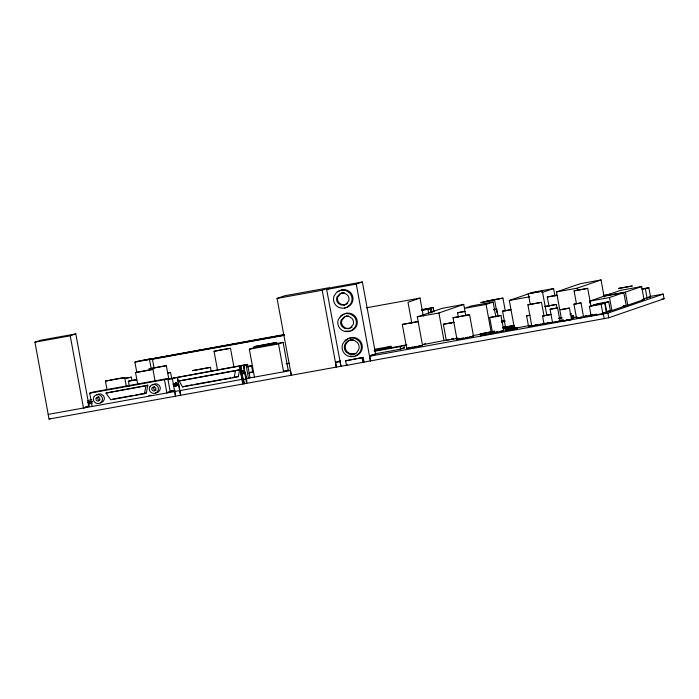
<?xml version="1.0" encoding="UTF-8"?>
<svg xmlns="http://www.w3.org/2000/svg" width="699" height="699" viewBox="0 0 699 699"><rect width="100%" height="100%" fill="white"/><g stroke="black" fill="none" stroke-linecap="round" stroke-linejoin="round"><path stroke-width="1.05" d="M144.422 393.694L145.951 385.831L147.83 385.184L146.301 393.048L144.422 393.694L110.722 399.793L105.977 393.065L147.83 385.184M234.113 377.539L235.484 370.758L239.652 369.745L238.28 376.525L234.113 377.539L182.588 386.87L179.084 380.964L239.652 369.745M174.007 385.07C177.197 382.737 171.954 388.391 175.641 384.153C169.848 381.619 176.157 390.811 175.685 384.066M175.003 385.385C178.621 387.796 177.284 380.466 174.741 383.987M240.57 372.366C239.897 374.192 243.007 374.769 243.121 372.908C243.278 369.893 238.106 373.31 242.352 371.754M241.312 372.707C242.597 371.204 242.169 374.62 241.312 372.707L242.745 372.148M241.697 374.096L244.825 372.619L243.671 365.332L245.821 379.164L243.235 379.627L245.821 379.164M494.577 300.072L480.982 302.527L494.577 300.072L496.937 312.803M340.369 317.04L341.994 315.258M98.515 396.945L97.93 397.775A1.922 1.914 71 0 0 98.279 399.706L99.127 400.282A2.027 2.018 71 0 0 99.634 400.387M154.409 386.774L153.806 387.63A1.983 1.966 71 0 0 154.173 389.614L155.038 390.208A2.088 2.071 71 0 0 156.087 390.295M345.289 340.902L348.539 338.316M337.687 291.806L339.723 290.504M341.042 293.239L337.862 296.734A6.038 5.994 71 0 0 338.989 302.772L341.636 304.563L344.843 304.816L340.701 304.886L338.054 303.095A6.038 5.994 71 0 1 336.927 297.058L340.107 293.563L344.205 292.663M345.446 304.642L348.635 301.147A6.038 5.994 71 0 0 347.508 295.109L344.86 293.318L341.654 293.064L342.589 292.741M347.744 303.445L343.908 305.131M346.774 307.377L350.426 304.292L351.536 302.16A9.026 8.956 71 0 0 349.849 293.134L345.891 290.452L341.095 290.076C344.485 288.87 348.417 290.19 350.784 292.811A9.026 8.956 71 0 1 352.471 301.837C350.112 308.408 340.291 310.548 335.712 305.07A9.026 8.956 71 0 1 334.026 296.044L336.752 292.13L342.029 289.762M342.667 314.821L344.03 313.947M351.073 330.828L354.734 327.744L355.835 325.603A9.026 8.956 71 0 0 354.157 316.586L350.19 313.895L345.402 313.528C348.784 312.322 352.724 313.641 355.083 316.263A9.026 8.956 71 0 1 356.77 325.288C354.419 331.859 344.598 333.991 340.011 328.521A9.026 8.956 71 0 1 338.333 319.495L341.06 315.581L346.337 313.204M345.271 316.49L341.96 320.098A6.256 6.204 71 0 0 343.113 326.346L345.848 328.215L349.168 328.478L344.913 328.539L342.178 326.669A6.256 6.204 71 0 1 341.025 320.422L344.336 316.813L348.548 315.896M349.832 328.294L353.135 324.686A6.256 6.204 71 0 0 351.99 318.438L349.255 316.568L345.935 316.298L346.87 315.983M352.174 327.071L348.233 328.801M349.5 340.326L347.875 341.365L345.69 344.485A7.2 7.139 71 0 0 347.01 351.676L350.164 353.834L353.982 354.14L349.229 354.157L346.075 351.999A7.2 7.139 71 0 1 344.756 344.799C346.014 341.365 349.771 339.548 353.275 339.644M354.891 353.869L356.516 352.838L358.701 349.718A7.2 7.139 71 0 0 357.381 342.519L354.227 340.369L350.409 340.063L351.344 339.74M355.852 355.887L359.67 352.68L360.824 350.461A9.393 9.314 71 0 0 359.103 341.077L354.987 338.264L350.007 337.87C353.519 336.638 357.591 338.028 360.037 340.754A9.393 9.314 71 0 1 361.759 350.147C359.303 356.971 349.098 359.155 344.354 353.449A9.393 9.314 71 0 1 342.632 344.057L345.481 339.985L350.942 337.547M569.458 308.093L560.668 309.709L569.458 308.093L571.546 319.469L567.265 320.343M346.494 365.437L364.004 362.099L363.148 357.451L345.647 360.798L346.494 365.437L347.543 365.079L49.044 419.051L34.95 342.195L40.525 340.273L75.807 333.886L89.061 406.093L83.487 408.015L70.232 335.808L75.807 333.886M277.057 298.421L284.746 295.764L329.893 287.586L322.195 290.242L277.057 298.421L291.3 375.223M340.946 366.241L326.643 289.456L332.759 287.341L362.379 281.985L375.634 354.192L369.701 356.237L370.549 360.885L364.004 362.099M326.643 289.456L356.263 284.091L362.379 281.985M136.821 372.523L134.924 362.161L137.755 361.182L152.338 358.543L154.051 367.866M152.338 358.543L149.499 359.522L151.211 368.854M92.128 406.442L89.699 393.205L93.037 392.06L167.804 378.526L170.233 391.755L166.895 392.908L164.466 379.671L167.804 378.526M344.467 308.119L345.393 307.805M87.558 400.824L91.656 399.409M254.462 377.084L249.342 349.22L253.955 347.63L283.112 342.353L288.224 370.217L283.611 371.807L278.499 343.943L283.112 342.353M49.044 419.051L51.071 418.352M423.306 316L420.012 298.089L407.989 302.239L411.86 323.314M173.972 383.707L175.842 383.069M173.658 383.908L176.218 383.052M173.404 384.179L174.916 383.655M175.073 383.646L176.585 383.131M175.405 383.821L176.917 383.297M174.226 384.572L177.197 383.541M174.068 384.808L175.641 384.153M175.886 384.38L177.397 383.856M174.165 385.341L175.781 384.913L174.269 385.437M174.4 385.498L176.052 385.009M176.017 385.105L177.529 384.581M175.938 385.464L177.45 384.939M175.764 385.796L177.275 385.271M174.47 386.407L177.03 385.551M241.085 365.804L241.889 372.218M246.022 364.913L247.577 364.371L250.006 377.609L248.451 378.142L246.022 364.913L167.087 379.312M174.724 391.554L175.571 396.193L172.295 378.316L247.577 364.371M348.766 331.571L349.701 331.247L345.699 331.046M247.682 367.01L251.579 365.664L252.723 371.938L248.827 373.283M241.251 371.632L243.357 370.907M240.963 371.816L243.698 370.889M240.727 372.069C242.09 370.278 247.14 371.405 242.999 372.244M242.562 371.737L244.344 371.117M242.815 371.964L244.598 371.344M241.426 373.126L242.937 372.724L241.522 373.214M241.636 373.275L243.182 372.812M241.898 373.292L243.313 372.812M243.121 372.908C247.463 368.417 247.35 393.275 245.899 378.64L290.443 370.575L291.125 374.297M243.042 373.24L244.825 372.619M421.514 310.557L430.095 308.652L430.881 312.942M421.646 309.989L433.197 307.586L433.983 311.868M242.894 373.537L244.676 372.925M242.046 374.079L244.152 373.362M446.023 340.151L422.406 344.756L417.294 316.892L442.109 308.329L463.734 304.414L465.822 315.861M241.968 379.382L239.713 366.084L242.824 384.022L242.308 380.247M417.294 316.892L438.92 312.977L463.734 304.414M493.118 302.012L471.484 305.926L464.442 308.355L486.076 304.441L493.118 302.012L495.871 317.014M514.42 328.32L509.309 300.456L533.136 292.234L553.591 288.538L554.962 296.035M336.411 367.062L335.564 362.414L340.299 360.78M353.449 356.647L354.384 356.333L350.225 356.106M541.673 292.645L553.591 288.538M391.335 348.032L391.021 346.328L386.04 348.05L374.489 350.138M345.647 360.798L363.148 357.451M561.393 318.709L556.474 291.92L580.301 283.698L601.026 279.95L604.181 297.092M374.585 351.265L400.247 346.617L404.005 345.323L404.476 347.875L400.71 349.177L375.057 353.816M556.474 291.92L577.208 288.171L601.026 279.95M422.406 344.756L425.385 343.725M480.161 334.043L494.534 331.204L494.84 332.829L493.389 333.327L480.458 335.669L480.161 334.043L494.534 331.204M480.458 335.669L481.908 335.171M502.73 327.691L514.342 325.358L503.097 327.394M505.246 329.814L516.911 327.569L517.085 328.495L516.229 328.792L505.421 330.749L505.246 329.814L516.911 327.569M502.948 328.853L514.56 326.52L503.306 328.556M589.904 303.174L589.537 301.173L603.822 296.236L623.805 292.619L626.199 305.62L611.905 310.557L606.645 311.509M505.421 330.749L517.085 328.495M589.537 301.173L609.519 297.556L623.805 292.619M641.647 286.546L620.494 290.373L604.224 295.992L625.378 292.156L641.647 286.546L644.032 299.548L627.763 305.157L623.534 305.926M589.388 306.468L592.979 305.227L604.74 303.104L606.444 312.392L602.853 313.633L591.092 315.756L589.388 306.468L601.149 304.345L604.74 303.104M642.346 289.421L648.838 287.682L650.542 296.97L643.045 298.892M608.724 301.68L597.435 303.716L593.783 304.982L605.072 302.938L608.724 301.68L610.428 310.968L602.669 312.969M573.477 315.607L571.695 316.219L572.123 318.543L573.905 317.931L573.477 315.607L571.363 315.992M591.092 315.756L593.792 314.83M369.701 356.237L607.885 313.143L663.194 294.096L664.05 298.744L608.733 317.783L370.549 360.885M353.047 354.454L355.826 353.545M457.111 338.491L446.294 340.291L443.358 324.266L453.118 322.3M402.318 324.458L417.932 321.61L402.318 324.458L406.704 348.373L422.318 345.524L418.718 346.049M406.704 348.373L409.238 347.805M453.013 317.757L469.562 314.733L473.529 336.324L464.8 338.08L456.971 339.347L453.013 317.757L469.562 314.733M456.971 339.347L459.715 338.735M458.361 316.97L457.574 312.733L464.433 311.326M217.529 370.243L214.051 351.291L223.269 349.456L230.504 348.312L233.982 367.263M137.624 383.882L135.545 372.55L152.295 369.43L152.941 369.404L155.213 381.759M230.504 348.312L214.051 351.291M106.973 389.448L105.444 381.086L116.244 378.945L124.693 377.556L126.257 385.953M166.353 365.673L148.983 368.862L166.327 365.629L168.835 379.19M152.941 369.404L135.571 372.593M124.719 377.6L105.444 381.086M129.35 386.364L128.398 381.173L131.954 380.405L131.368 377.198L125.829 378.36M171.736 378.841L170.565 372.453L167.542 373.109M210.486 367.377L192.618 370.619L210.46 367.342L211.247 371.527M502.939 298.123L486.504 301.138L502.913 298.089L505.281 310.889M530.209 304.179L528.287 293.729L542.372 291.142L546.81 315.205M542.398 291.177L528.287 293.729M498.134 316.446L496.788 309.133L493.774 309.797M548.977 306.311L547.273 297.005L556.754 295.118M576.404 303.558L574.071 290.854L587.693 288.355L591.013 306.389M587.71 288.39L574.097 290.889M505.595 327.674L502.572 311.186L510.742 309.561M543.997 323.637L545.412 323.471L531.79 325.97L527.894 304.808L541.515 302.309L544.049 316.079M541.533 302.344L527.894 304.808M492.507 332.846L489.693 317.521L500.965 315.45L503.796 330.802L493.677 332.715M500.982 315.476L489.711 317.547M557.059 308.486L556.317 304.458L545.002 306.669M550.078 309.264L557.601 307.901L560.03 321.138L555.81 321.977L552.516 322.519L550.078 309.264L557.601 307.901M533.756 325.419L528.505 326.302L526.592 315.852L529.816 315.197M573.966 304.222L581.009 302.929L583.613 317.093L579.654 317.879L576.57 318.386L573.958 304.205L581.009 302.929M547.824 323.121L552.926 322.283L544.005 323.925L542.538 316.009L551.144 314.41M528.505 326.302L532.717 325.463M531.773 325.944L534.351 325.376M543.988 323.908L546.688 323.34M552.516 322.519L559.244 321.225M572.123 319.19L570.34 319.548M576.57 318.386L578.685 317.923M592.569 314.856L583.193 316.682M182.588 386.87L185.716 386.11M551.188 314.471L542.538 316.009M451.947 338.832L452.917 338.622M535.303 325.114L536.028 324.939L535.251 325.026M563.962 320.806L562.756 321.086L566.12 320.553M447.709 339.932L449.274 339.609M450.104 323.296L451.493 323.017M570.104 314.061L571.354 313.79L570.061 313.973M493.608 332.593L494.639 332.383M131.954 380.405L136.462 379.54M545.246 323.209L542.974 323.681L543.761 323.593M549.082 322.632L547.273 322.982M567.745 319.906L565.753 320.325L567.806 320.011M452.052 339.067L453.599 338.77M410.907 347.473L412.829 347.106M461.497 338.377L463.533 337.993M544.836 306.398L556.317 304.458M501.305 322.195L505.019 321.496M503.21 327.359L505.997 326.835M495.914 332.13L497.347 331.859M535.897 325.079L537.618 324.755M454.167 322.466L443.358 324.266M565.902 320.422L568.182 320.002M556.946 295.415L547.273 297.005M510.899 309.814L502.572 311.186M559.637 318.438L561.114 318.167M584.775 316.14L586.575 315.808M34.95 342.195L70.232 335.808M366.293 307.813L420.012 298.089M284.065 334.576L143.767 360.291L284.31 334.847M421.392 309.718L433.197 307.586M134.924 362.161L150.136 359.33M152.277 358.945L284.213 335.057M421.514 310.207L430.095 308.652M152.277 359.295L284.213 335.415M509.309 300.456L529.763 296.76M249.342 349.22L278.499 343.943M603.814 295.362L610 294.235L603.316 296.035M641.761 288.967L648.838 287.682M89.699 393.205L164.466 379.671M167.559 379.505L173.972 378.342M247.315 366.433L251.579 365.664M105.977 393.065L145.951 385.831M179.084 380.964L235.484 370.758M649.24 296.621L663.194 294.096M646.496 297.704L650.542 296.97M286.109 363.856L289.325 363.279M641.918 299.932L644.032 299.548M375.267 349.185L391.021 346.328M249.534 372.515L252.723 371.938M87.602 402.231L92.128 401.331M88.074 402.414L92.338 401.645M374.07 350.741L406.94 344.895M623.036 306.197L626.199 305.62M661.901 299.128L664.05 298.744M558.667 318.29L561.839 317.713M112.6 399.146L133.666 395.337M135.772 394.952L146.301 393.048M87.908 403.856L92.425 402.956M186.755 385.848L192.12 384.878M194.27 384.494L230.766 377.888M232.916 377.495L238.28 376.525M558.999 318.517L562.179 317.94M88.371 404.039L91.569 403.463M456.054 338.316L457.679 338.028M400.204 348.652L404.476 347.875M472.646 335.66L480.886 334.166M482.948 333.799L485.01 333.423M515.443 328.137L530.786 325.358M571.957 317.905L577.138 316.97M607.344 311.518L610.428 310.968M171.404 390.767L173.544 390.383M414.865 346.73L416.866 346.372M465.691 337.591L467.823 337.215M559.095 320.605L563.324 319.845M571.791 318.307L573.905 317.931M169.735 391.344L175.082 390.374M559.427 320.841L562.599 320.264M85.855 406.678L89.061 406.093M371.396 354.961L375.634 354.192M594.692 314.515L596.824 314.131M603.237 312.969L606.444 312.392M284.056 370.968L288.224 370.217M482.895 334.987L494.84 332.829M148.87 395.625L151.01 395.241M168.101 392.139L170.233 391.755M48.205 414.402L243.147 379.164L243.995 383.812M335.564 362.414L340.09 361.593M465.062 311.536L457.574 312.733M124.081 378.342L131.368 377.198M136.672 379.863L128.433 381.217M529.894 315.328L526.592 315.852M547.195 322.851L549.012 322.527M539.41 324.423L541.148 324.109M580.511 317.582L583.613 317.093M545.325 323.331L542.712 323.847M500.266 331.335L503.796 330.802M570.288 319.443L571.66 319.207M469.772 336.874L471.414 336.595M493.625 309.57L496.788 309.133M167.402 372.89L170.565 372.453M589.869 315.232L592.062 314.882M580.353 317.163L581.629 316.953M535.513 324.913L536.832 324.694M570.174 319.661L571.546 319.469M506.137 327.648L507.116 327.499M452.017 338.936L453.022 338.788M472.638 336.411L473.529 336.324M245.987 378.613L243.558 365.376M645.387 288.87L647.091 298.158M625.378 292.156L627.763 305.157M609.519 297.556L611.905 310.557M607.885 313.143L608.733 317.783M605.072 302.938L606.776 312.226M603.333 313.965L604.189 318.613M601.149 304.345L602.853 313.633M577.208 288.171L577.601 290.312M516.063 327.857L516.229 328.792M512.961 325.839L513.171 327.001M506.093 329.526L506.268 330.452M493.092 331.702L493.389 333.327M486.076 304.441L491.187 332.305M438.92 312.977L444.031 340.841M431.3 308.242L432.087 312.523M427.945 309.395L428.732 313.685M400.247 346.617L400.71 349.177M356.263 284.091L370.374 360.946M362.099 357.818L362.956 362.458M340.264 362.528L340.771 365.315M322.195 290.242L336.298 367.097M243.514 379.041L244.362 383.681M180.692 395.241L177.406 377.364L180.517 395.302M242.212 373.921L243.147 379.164M98.489 396.805A2.027 2.018 71 0 1 98.926 396.525M501.305 321.225A26.693 0.516 -10.4 0 1 504.975 320.57M152.793 384.896A4.648 4.613 71 0 1 157.258 384.083L159.189 385.402A4.412 4.377 71 0 1 160.001 389.815L158.664 391.728A4.648 4.613 71 0 1 155.353 392.777M100.604 402.842A4.648 4.613 71 0 0 102.727 401.846L104.072 399.942A4.412 4.377 71 0 0 103.26 395.529L101.329 394.21A4.648 4.613 71 0 0 96.864 395.022M94.182 396.534L93.64 397.574A4.412 4.377 71 0 0 94.452 401.986L96.383 403.306A4.648 4.613 71 0 0 100.848 402.502L102.185 400.588A4.412 4.377 71 0 0 101.381 396.176L99.45 394.856A4.648 4.613 71 0 0 94.985 395.669L94.182 396.534M96.287 397.967L96.051 398.43A1.922 1.914 71 0 0 96.401 400.352L97.248 400.929A2.027 2.018 71 0 0 99.197 400.571L99.782 399.741A1.922 1.914 71 0 0 99.424 397.818L98.585 397.242A2.027 2.018 71 0 0 96.637 397.591L96.287 397.967M150.119 386.407L149.577 387.456A4.412 4.377 71 0 0 150.381 391.868L152.312 393.179A4.648 4.613 71 0 0 156.777 392.375L158.123 390.461A4.412 4.377 71 0 0 157.31 386.049L155.379 384.73A4.648 4.613 71 0 0 150.914 385.542L150.119 386.407M152.172 387.814L151.928 388.286A1.983 1.966 71 0 0 152.286 390.26L153.16 390.855A2.088 2.071 71 0 0 155.169 390.496L155.763 389.631A1.983 1.966 71 0 0 155.405 387.648L154.531 387.063A2.088 2.071 71 0 0 152.531 387.421L152.172 387.814M256.009 346.188L253.772 346.957L276.699 342.44L256.009 346.188M619.165 288.32L618.72 288.434L632.359 285.97L619.165 288.32"/></g></svg>
